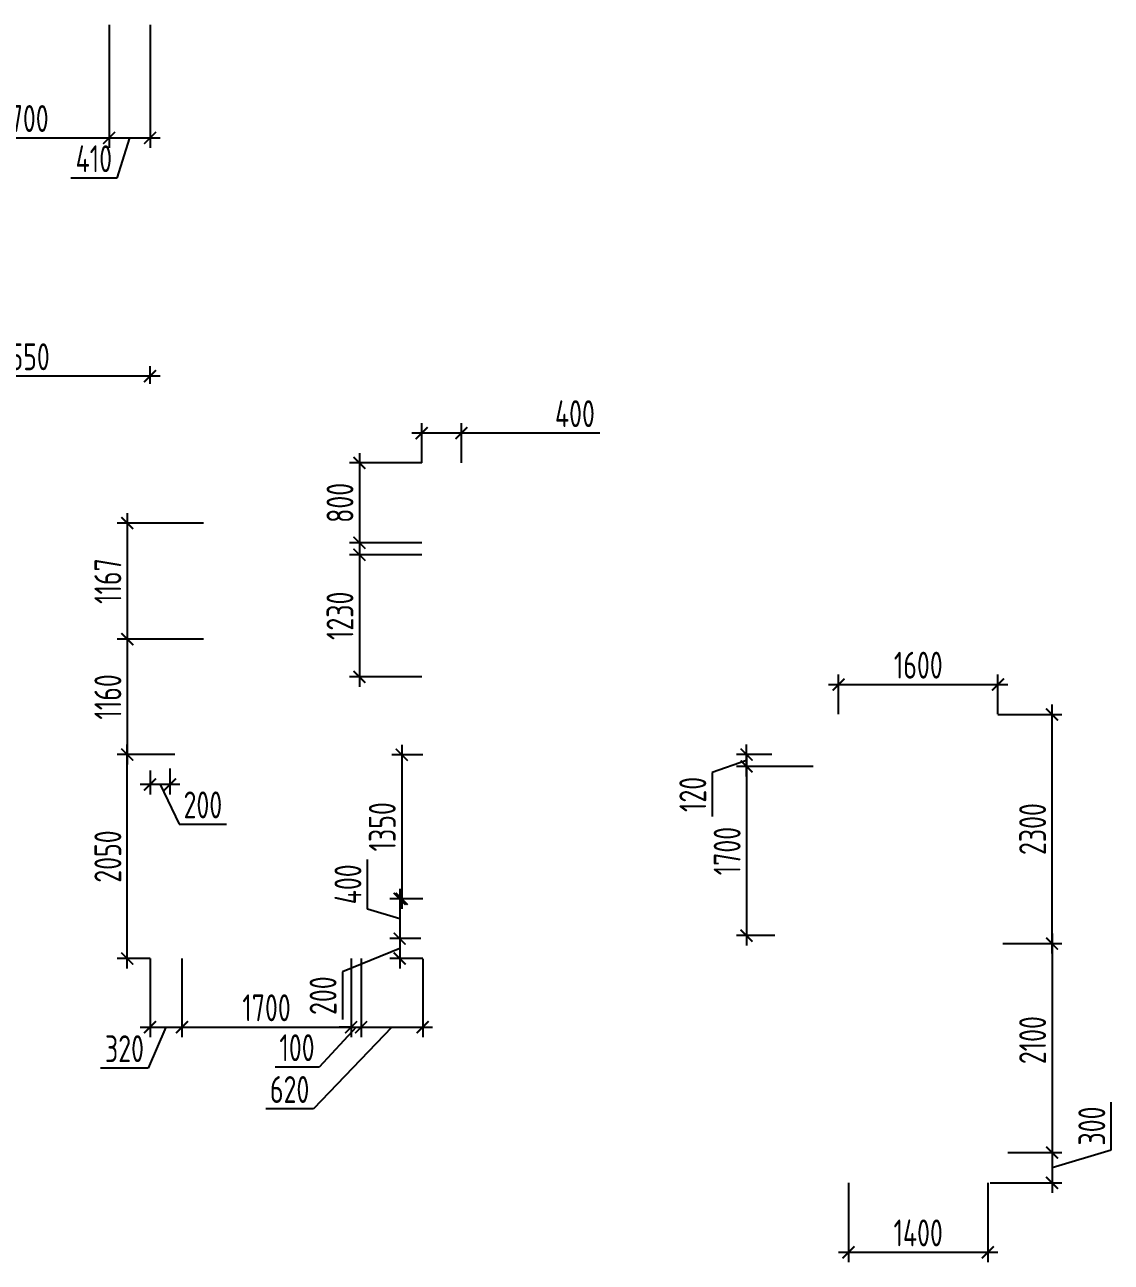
# Model space of a CAD drawing. Header units: millimetres. Extents: x -350007 to 535970, y -888 to 133718.
# Drawn here: x -198743 to -187824, y 93834 to 106269 of the extents above; entities that cross this region are included whole.
import ezdxf

# ---------------------------------------------------------------- set-up
doc = ezdxf.new("R2010")
doc.units = ezdxf.units.MM
doc.layers.add('АР_Размеры нов.', color=15, linetype='Continuous', lineweight=0)
doc.styles.add('ISOCPEUR', font='isocpeur.ttf', dxfattribs={"width": 0.7})
doc.dimstyles.new('R_100', dxfattribs={"dimtxt": 270, "dimasz": 120, "dimexe": 100, "dimexo": 0, "dimgap": 60, "dimtad": 1, "dimdec": 0, "dimrnd": 5, "dimzin": 0, "dimdsep": 46, "dimtxsty": 'ISOCPEUR', "dimblk": 'ARCHTICK', "dimcen": 0, "dimdle": 100, "dimclrd": 256, "dimclre": 256, "dimclrt": 256, "dimadec": 0, "dimazin": 0, "dimtfac": 2, "dimtdec": 0, "dimtofl": 0, "dimtmove": 1, "dimatfit": 3, "dimfxl": 1, "dimtvp": 3, "dimtolj": 1, "dimtzin": 0, "dimarcsym": 0})

# ---------------------------------------------------------------- blocks, each defined once
blk = doc.blocks.new('_ArchTick')
at = {"color": 0, "linetype": 'ByBlock', "const_width": 0.15}
blk.add_lwpolyline([(-0.5, -0.5), (0.5, 0.5)], dxfattribs=at)
blk = doc.blocks.new('*D2616')
at = {"layer": 'АР_Размеры нов.', "lineweight": -2, "ltscale": 100, "transparency": 16777216}
for p, q in [((-197163, 96886), (-197163, 96096)), ((-195463, 96886), (-195463, 96096)), ((-197263, 96196), (-195363, 96196))]:
    blk.add_line(p, q, dxfattribs=at)
at = {"layer": 'АР_Размеры нов.', "lineweight": -2, "ltscale": 100, "transparency": 16777216, "xscale": 120, "yscale": 120, "zscale": 120, "rotation": 180}
blk.add_blockref('_ArchTick', (-197163, 96196), dxfattribs=at)
at = {"layer": 'АР_Размеры нов.', "lineweight": -2, "ltscale": 100, "transparency": 16777216, "xscale": 120, "yscale": 120, "zscale": 120}
blk.add_blockref('_ArchTick', (-195463, 96196), dxfattribs=at)
at = {"layer": 'АР_Размеры нов.', "ltscale": 100, "transparency": 16777216, "insert": (-196313, 96391), "char_height": 270, "attachment_point": 5, "style": 'ISOCPEUR'}
blk.add_mtext('\\A1;1700', dxfattribs=at)
blk = doc.blocks.new('*D2617')
at = {"layer": 'АР_Размеры нов.', "lineweight": -2, "ltscale": 100, "transparency": 16777216}
for p, q in [((-191489, 98916), (-191489, 97016)), ((-190819, 98816), (-191589, 98816)), ((-191204, 97116), (-191589, 97116))]:
    blk.add_line(p, q, dxfattribs=at)
at = {"layer": 'АР_Размеры нов.', "lineweight": -2, "ltscale": 100, "transparency": 16777216, "xscale": 120, "yscale": 120, "zscale": 120}
for p, rotation in [((-191489, 98816), 90), ((-191489, 97116), 270)]:
    blk.add_blockref('_ArchTick', p, dxfattribs=dict(at, rotation=rotation))
at = {"layer": 'АР_Размеры нов.', "ltscale": 100, "transparency": 16777216, "insert": (-191684, 97966), "char_height": 270, "attachment_point": 5, "rotation": 90, "style": 'ISOCPEUR'}
blk.add_mtext('\\A1;1700', dxfattribs=at)
blk = doc.blocks.new('*D2817')
at = {"layer": 'АР_Размеры нов.', "lineweight": -2, "ltscale": 100, "transparency": 16777216}
for p, q in [((-194955, 99034), (-194955, 97386)), ((-194744, 98934), (-195055, 98934)), ((-194744, 97486), (-195055, 97486))]:
    blk.add_line(p, q, dxfattribs=at)
at = {"layer": 'АР_Размеры нов.', "lineweight": -2, "ltscale": 100, "transparency": 16777216, "xscale": 120, "yscale": 120, "zscale": 120}
for p, rotation in [((-194955, 98934), 90), ((-194955, 97486), 270)]:
    blk.add_blockref('_ArchTick', p, dxfattribs=dict(at, rotation=rotation))
at = {"layer": 'АР_Размеры нов.', "ltscale": 100, "transparency": 16777216, "insert": (-195150, 98210), "char_height": 270, "attachment_point": 5, "rotation": 90, "style": 'ISOCPEUR'}
blk.add_mtext('\\A1;1350', dxfattribs=at)
blk = doc.blocks.new('*D2818')
at = {"layer": 'АР_Размеры нов.', "lineweight": -2, "ltscale": 100, "transparency": 16777216}
for p, q in [((-197484, 96886), (-197484, 96096)), ((-197163, 96886), (-197163, 96096)), ((-197584, 96196), (-197063, 96196)), ((-197324, 96196), (-197502, 95785)), ((-197502, 95785), (-197981, 95785))]:
    blk.add_line(p, q, dxfattribs=at)
at = {"layer": 'АР_Размеры нов.', "lineweight": -2, "ltscale": 100, "transparency": 16777216, "xscale": 120, "yscale": 120, "zscale": 120, "rotation": 180}
blk.add_blockref('_ArchTick', (-197484, 96196), dxfattribs=at)
at = {"layer": 'АР_Размеры нов.', "lineweight": -2, "ltscale": 100, "transparency": 16777216, "xscale": 120, "yscale": 120, "zscale": 120}
blk.add_blockref('_ArchTick', (-197163, 96196), dxfattribs=at)
at = {"layer": 'АР_Размеры нов.', "ltscale": 100, "transparency": 16777216, "insert": (-197741, 95980), "char_height": 270, "attachment_point": 5, "style": 'ISOCPEUR'}
blk.add_mtext('\\A1;320', dxfattribs=at)
blk = doc.blocks.new('*D2822')
at = {"layer": 'АР_Размеры нов.', "lineweight": -2, "ltscale": 100, "transparency": 16777216}
for p, q in [((-197713, 96786), (-197713, 99036)), ((-197234, 98936), (-197813, 98936)), ((-197484, 96886), (-197813, 96886))]:
    blk.add_line(p, q, dxfattribs=at)
at = {"layer": 'АР_Размеры нов.', "lineweight": -2, "ltscale": 100, "transparency": 16777216, "xscale": 120, "yscale": 120, "zscale": 120}
for p, rotation in [((-197713, 98936), 90), ((-197713, 96886), 270)]:
    blk.add_blockref('_ArchTick', p, dxfattribs=dict(at, rotation=rotation))
at = {"layer": 'АР_Размеры нов.', "ltscale": 100, "transparency": 16777216, "insert": (-197908, 97911), "char_height": 270, "attachment_point": 5, "rotation": 90, "style": 'ISOCPEUR'}
blk.add_mtext('\\A1;2050', dxfattribs=at)
blk = doc.blocks.new('*D2829')
at = {"layer": 'АР_Размеры нов.', "lineweight": -2, "ltscale": 100, "transparency": 16777216}
for p, q in [((-190464, 94633), (-190464, 93834)), ((-189064, 94633), (-189064, 93834)), ((-190564, 93934), (-188964, 93934))]:
    blk.add_line(p, q, dxfattribs=at)
at = {"layer": 'АР_Размеры нов.', "lineweight": -2, "ltscale": 100, "transparency": 16777216, "xscale": 120, "yscale": 120, "zscale": 120, "rotation": 180}
blk.add_blockref('_ArchTick', (-190464, 93934), dxfattribs=at)
at = {"layer": 'АР_Размеры нов.', "lineweight": -2, "ltscale": 100, "transparency": 16777216, "xscale": 120, "yscale": 120, "zscale": 120}
blk.add_blockref('_ArchTick', (-189064, 93934), dxfattribs=at)
at = {"layer": 'АР_Размеры нов.', "ltscale": 100, "transparency": 16777216, "insert": (-189764, 94129), "char_height": 270, "attachment_point": 5, "style": 'ISOCPEUR'}
blk.add_mtext('\\A1;1400', dxfattribs=at)
blk = doc.blocks.new('*D2834')
at = {"layer": 'АР_Размеры нов.', "lineweight": -2, "ltscale": 100, "transparency": 16777216}
for p, q in [((-197713, 100195), (-197713, 98836)), ((-197484, 100095), (-197813, 100095)), ((-197484, 98936), (-197813, 98936))]:
    blk.add_line(p, q, dxfattribs=at)
at = {"layer": 'АР_Размеры нов.', "lineweight": -2, "ltscale": 100, "transparency": 16777216, "xscale": 120, "yscale": 120, "zscale": 120}
for p, rotation in [((-197713, 100095), 90), ((-197713, 98936), 270)]:
    blk.add_blockref('_ArchTick', p, dxfattribs=dict(at, rotation=rotation))
at = {"layer": 'АР_Размеры нов.', "ltscale": 100, "transparency": 16777216, "insert": (-197908, 99515), "char_height": 270, "attachment_point": 5, "rotation": 90, "style": 'ISOCPEUR'}
blk.add_mtext('\\A1;1160', dxfattribs=at)
blk = doc.blocks.new('*D3024')
at = {"layer": 'АР_Размеры нов.', "lineweight": -2, "ltscale": 100, "transparency": 16777216}
for p, q in [((-197713, 101362), (-197713, 99995)), ((-196946, 101262), (-197813, 101262)), ((-196946, 100095), (-197813, 100095))]:
    blk.add_line(p, q, dxfattribs=at)
at = {"layer": 'АР_Размеры нов.', "lineweight": -2, "ltscale": 100, "transparency": 16777216, "xscale": 120, "yscale": 120, "zscale": 120}
for p, rotation in [((-197713, 101262), 90), ((-197713, 100095), 270)]:
    blk.add_blockref('_ArchTick', p, dxfattribs=dict(at, rotation=rotation))
at = {"layer": 'АР_Размеры нов.', "ltscale": 100, "transparency": 16777216, "insert": (-197908, 100679), "char_height": 270, "attachment_point": 5, "rotation": 90, "style": 'ISOCPEUR'}
blk.add_mtext('\\A1;1167', dxfattribs=at)
blk = doc.blocks.new('*D3092')
at = {"layer": 'АР_Размеры нов.', "lineweight": -2, "ltscale": 100, "transparency": 16777216}
for p, q in [((-188419, 96936), (-188419, 99438)), ((-188962, 99338), (-188319, 99338)), ((-188912, 97036), (-188319, 97036))]:
    blk.add_line(p, q, dxfattribs=at)
at = {"layer": 'АР_Размеры нов.', "lineweight": -2, "ltscale": 100, "transparency": 16777216, "xscale": 120, "yscale": 120, "zscale": 120}
for p, rotation in [((-188419, 99338), 90), ((-188419, 97036), 270)]:
    blk.add_blockref('_ArchTick', p, dxfattribs=dict(at, rotation=rotation))
at = {"layer": 'АР_Размеры нов.', "ltscale": 100, "transparency": 16777216, "insert": (-188614, 98187), "char_height": 270, "attachment_point": 5, "rotation": 90, "style": 'ISOCPEUR'}
blk.add_mtext('\\A1;2300', dxfattribs=at)
blk = doc.blocks.new('*D3093')
at = {"layer": 'АР_Размеры нов.', "lineweight": -2, "ltscale": 100, "transparency": 16777216}
for p, q in [((-188419, 97136), (-188419, 94836)), ((-188863, 97036), (-188319, 97036)), ((-188863, 94936), (-188319, 94936))]:
    blk.add_line(p, q, dxfattribs=at)
at = {"layer": 'АР_Размеры нов.', "lineweight": -2, "ltscale": 100, "transparency": 16777216, "xscale": 120, "yscale": 120, "zscale": 120}
for p, rotation in [((-188419, 97036), 90), ((-188419, 94936), 270)]:
    blk.add_blockref('_ArchTick', p, dxfattribs=dict(at, rotation=rotation))
at = {"layer": 'АР_Размеры нов.', "ltscale": 100, "transparency": 16777216, "insert": (-188614, 96066), "char_height": 270, "attachment_point": 5, "rotation": 90, "style": 'ISOCPEUR'}
blk.add_mtext('\\A1;2100', dxfattribs=at)
blk = doc.blocks.new('*D3104')
at = {"layer": 'АР_Размеры нов.', "lineweight": -2, "ltscale": 100, "transparency": 16777216}
for p, q in [((-190564, 99343), (-190564, 99739)), ((-188962, 99343), (-188962, 99739)), ((-190664, 99639), (-188862, 99639))]:
    blk.add_line(p, q, dxfattribs=at)
at = {"layer": 'АР_Размеры нов.', "lineweight": -2, "ltscale": 100, "transparency": 16777216, "xscale": 120, "yscale": 120, "zscale": 120, "rotation": 180}
blk.add_blockref('_ArchTick', (-190564, 99639), dxfattribs=at)
at = {"layer": 'АР_Размеры нов.', "lineweight": -2, "ltscale": 100, "transparency": 16777216, "xscale": 120, "yscale": 120, "zscale": 120}
blk.add_blockref('_ArchTick', (-188962, 99639), dxfattribs=at)
at = {"layer": 'АР_Размеры нов.', "ltscale": 100, "transparency": 16777216, "insert": (-189763, 99834), "char_height": 270, "attachment_point": 5, "style": 'ISOCPEUR'}
blk.add_mtext('\\A1;1600', dxfattribs=at)
blk = doc.blocks.new('*D3131')
at = {"layer": 'АР_Размеры нов.', "lineweight": -2, "ltscale": 100, "transparency": 16777216}
for p, q in [((-187824, 94963), (-187824, 95442)), ((-188419, 95036), (-188419, 94533)), ((-188863, 94936), (-188319, 94936)), ((-188419, 94785), (-187824, 94963)), ((-189039, 94633), (-188319, 94633))]:
    blk.add_line(p, q, dxfattribs=at)
at = {"layer": 'АР_Размеры нов.', "lineweight": -2, "ltscale": 100, "transparency": 16777216, "xscale": 120, "yscale": 120, "zscale": 120}
for p, rotation in [((-188419, 94936), 90), ((-188419, 94633), 270)]:
    blk.add_blockref('_ArchTick', p, dxfattribs=dict(at, rotation=rotation))
at = {"layer": 'АР_Размеры нов.', "ltscale": 100, "transparency": 16777216, "insert": (-188019, 95203), "char_height": 270, "attachment_point": 5, "rotation": 90, "style": 'ISOCPEUR'}
blk.add_mtext('\\A1;300', dxfattribs=at)
blk = doc.blocks.new('*D3174')
at = {"layer": 'АР_Размеры нов.', "lineweight": -2, "ltscale": 500, "transparency": 16777216}
for p, q in [((-191489, 98716), (-191489, 99036)), ((-191489, 98876), (-191834, 98755)), ((-191234, 98936), (-191589, 98936)), ((-191834, 98755), (-191834, 98314)), ((-190819, 98816), (-191589, 98816))]:
    blk.add_line(p, q, dxfattribs=at)
at = {"layer": 'АР_Размеры нов.', "lineweight": -2, "ltscale": 500, "transparency": 16777216, "xscale": 120, "yscale": 120, "zscale": 120}
for p, rotation in [((-191489, 98936), 90), ((-191489, 98816), 270)]:
    blk.add_blockref('_ArchTick', p, dxfattribs=dict(at, rotation=rotation))
at = {"layer": 'АР_Размеры нов.', "lineweight": 13, "ltscale": 500, "transparency": 16777216, "insert": (-192029, 98535), "char_height": 270, "attachment_point": 5, "rotation": 90, "style": 'ISOCPEUR'}
blk.add_mtext('\\A1;120', dxfattribs=at)
blk = doc.blocks.new('*D3196')
at = {"layer": 'АР_Размеры нов.', "lineweight": -2, "ltscale": 500, "transparency": 16777216}
for p, q in [((-195463, 96886), (-195463, 96096)), ((-195363, 96886), (-195363, 96096)), ((-195413, 96196), (-195786, 95795)), ((-195463, 96196), (-195583, 96196)), ((-195463, 96196), (-195363, 96196)), ((-195363, 96196), (-195243, 96196)), ((-195786, 95795), (-196228, 95795))]:
    blk.add_line(p, q, dxfattribs=at)
at = {"layer": 'АР_Размеры нов.', "lineweight": -2, "ltscale": 500, "transparency": 16777216, "xscale": 120, "yscale": 120, "zscale": 120}
blk.add_blockref('_ArchTick', (-195463, 96196), dxfattribs=at)
at = {"layer": 'АР_Размеры нов.', "lineweight": -2, "ltscale": 500, "transparency": 16777216, "xscale": 120, "yscale": 120, "zscale": 120, "rotation": 180}
blk.add_blockref('_ArchTick', (-195363, 96196), dxfattribs=at)
at = {"layer": 'АР_Размеры нов.', "lineweight": 13, "ltscale": 500, "transparency": 16777216, "insert": (-196007, 95990), "char_height": 270, "attachment_point": 5, "style": 'ISOCPEUR'}
blk.add_mtext('\\A1;100', dxfattribs=at)
blk = doc.blocks.new('*D3197')
at = {"layer": 'АР_Размеры нов.', "lineweight": -2, "ltscale": 500, "transparency": 16777216}
for p, q in [((-195363, 96886), (-195363, 96096)), ((-194744, 96882), (-194744, 96096)), ((-195054, 96196), (-195842, 95375)), ((-195463, 96196), (-194644, 96196)), ((-195842, 95375), (-196321, 95375))]:
    blk.add_line(p, q, dxfattribs=at)
at = {"layer": 'АР_Размеры нов.', "lineweight": -2, "ltscale": 500, "transparency": 16777216, "xscale": 120, "yscale": 120, "zscale": 120, "rotation": 180}
blk.add_blockref('_ArchTick', (-195363, 96196), dxfattribs=at)
at = {"layer": 'АР_Размеры нов.', "lineweight": -2, "ltscale": 500, "transparency": 16777216, "xscale": 120, "yscale": 120, "zscale": 120}
blk.add_blockref('_ArchTick', (-194744, 96196), dxfattribs=at)
at = {"layer": 'АР_Размеры нов.', "lineweight": 13, "ltscale": 500, "transparency": 16777216, "insert": (-196081, 95570), "char_height": 270, "attachment_point": 5, "style": 'ISOCPEUR'}
blk.add_mtext('\\A1;620', dxfattribs=at)
blk = doc.blocks.new('*D3234')
at = {"layer": 'АР_Размеры нов.', "lineweight": -2, "ltscale": 500, "transparency": 16777216}
for p, q in [((-199596, 106269), (-199596, 105032)), ((-197896, 106269), (-197896, 105032)), ((-199696, 105132), (-197796, 105132))]:
    blk.add_line(p, q, dxfattribs=at)
at = {"layer": 'АР_Размеры нов.', "lineweight": -2, "ltscale": 500, "transparency": 16777216, "xscale": 120, "yscale": 120, "zscale": 120, "rotation": 180}
blk.add_blockref('_ArchTick', (-199596, 105132), dxfattribs=at)
at = {"layer": 'АР_Размеры нов.', "lineweight": -2, "ltscale": 500, "transparency": 16777216, "xscale": 120, "yscale": 120, "zscale": 120}
blk.add_blockref('_ArchTick', (-197896, 105132), dxfattribs=at)
at = {"layer": 'АР_Размеры нов.', "lineweight": 13, "ltscale": 500, "transparency": 16777216, "insert": (-198746, 105327), "char_height": 270, "attachment_point": 5, "style": 'ISOCPEUR'}
blk.add_mtext('\\A1;1700', dxfattribs=at)
blk = doc.blocks.new('*D3235')
at = {"layer": 'АР_Размеры нов.', "lineweight": -2, "ltscale": 500, "transparency": 16777216}
for p, q in [((-197896, 106269), (-197896, 105032)), ((-197484, 106269), (-197484, 105032)), ((-197996, 105132), (-197384, 105132)), ((-197690, 105132), (-197819, 104728)), ((-197819, 104728), (-198279, 104728))]:
    blk.add_line(p, q, dxfattribs=at)
at = {"layer": 'АР_Размеры нов.', "lineweight": -2, "ltscale": 500, "transparency": 16777216, "xscale": 120, "yscale": 120, "zscale": 120, "rotation": 180}
blk.add_blockref('_ArchTick', (-197896, 105132), dxfattribs=at)
at = {"layer": 'АР_Размеры нов.', "lineweight": -2, "ltscale": 500, "transparency": 16777216, "xscale": 120, "yscale": 120, "zscale": 120}
blk.add_blockref('_ArchTick', (-197484, 105132), dxfattribs=at)
at = {"layer": 'АР_Размеры нов.', "lineweight": 13, "ltscale": 500, "transparency": 16777216, "insert": (-198049, 104923), "char_height": 270, "attachment_point": 5, "style": 'ISOCPEUR'}
blk.add_mtext('\\A1;410', dxfattribs=at)
blk = doc.blocks.new('*D2334')
at = {"layer": 'АР_Размеры нов.', "lineweight": -2, "ltscale": 500, "transparency": 16777216}
for p, q in [((-197484, 98775), (-197484, 98535)), ((-197284, 98795), (-197284, 98535)), ((-197184, 98635), (-197584, 98635)), ((-197384, 98635), (-197193, 98235)), ((-197193, 98235), (-196714, 98235))]:
    blk.add_line(p, q, dxfattribs=at)
at = {"layer": 'АР_Размеры нов.', "lineweight": -2, "ltscale": 500, "transparency": 16777216, "xscale": 120, "yscale": 120, "zscale": 120, "rotation": 180}
blk.add_blockref('_ArchTick', (-197484, 98635), dxfattribs=at)
at = {"layer": 'АР_Размеры нов.', "lineweight": -2, "ltscale": 500, "transparency": 16777216, "xscale": 120, "yscale": 120, "zscale": 120}
blk.add_blockref('_ArchTick', (-197284, 98635), dxfattribs=at)
at = {"layer": 'АР_Размеры нов.', "lineweight": 13, "ltscale": 500, "transparency": 16777216, "insert": (-196953, 98430), "char_height": 270, "attachment_point": 5, "style": 'ISOCPEUR'}
blk.add_mtext('\\A1;200', dxfattribs=at)
blk = doc.blocks.new('*D2335')
at = {"layer": 'АР_Размеры нов.', "lineweight": -2, "ltscale": 500, "transparency": 16777216}
for p, q in [((-195300, 97383), (-195300, 97881)), ((-194975, 97586), (-194975, 96986)), ((-194975, 97286), (-195300, 97383)), ((-194744, 97486), (-195075, 97486)), ((-194764, 97086), (-195075, 97086))]:
    blk.add_line(p, q, dxfattribs=at)
at = {"layer": 'АР_Размеры нов.', "lineweight": -2, "ltscale": 500, "transparency": 16777216, "xscale": 120, "yscale": 120, "zscale": 120}
for p, rotation in [((-194975, 97486), 90), ((-194975, 97086), 270)]:
    blk.add_blockref('_ArchTick', p, dxfattribs=dict(at, rotation=rotation))
at = {"layer": 'АР_Размеры нов.', "lineweight": 13, "ltscale": 500, "transparency": 16777216, "insert": (-195495, 97632), "char_height": 270, "attachment_point": 5, "rotation": 90, "style": 'ISOCPEUR'}
blk.add_mtext('\\A1;400', dxfattribs=at)
blk = doc.blocks.new('*D2336')
at = {"layer": 'АР_Размеры нов.', "lineweight": -2, "ltscale": 500, "transparency": 16777216}
for p, q in [((-194975, 97186), (-194975, 96786)), ((-194764, 97086), (-195075, 97086)), ((-194975, 96986), (-195550, 96753)), ((-194744, 96886), (-195075, 96886)), ((-195550, 96753), (-195550, 96274))]:
    blk.add_line(p, q, dxfattribs=at)
at = {"layer": 'АР_Размеры нов.', "lineweight": -2, "ltscale": 500, "transparency": 16777216, "xscale": 120, "yscale": 120, "zscale": 120}
for p, rotation in [((-194975, 97086), 90), ((-194975, 96886), 270)]:
    blk.add_blockref('_ArchTick', p, dxfattribs=dict(at, rotation=rotation))
at = {"layer": 'АР_Размеры нов.', "lineweight": 13, "ltscale": 500, "transparency": 16777216, "insert": (-195745, 96513), "char_height": 270, "attachment_point": 5, "rotation": 90, "style": 'ISOCPEUR'}
blk.add_mtext('\\A1;200', dxfattribs=at)
blk = doc.blocks.new('*D3285')
at = {"layer": 'АР_Размеры нов.', "lineweight": -2, "transparency": 16777216}
for p, q in [((-197384, 102738), (-200134, 102738)), ((-200034, 102660), (-200034, 102838)), ((-197484, 102660), (-197484, 102838))]:
    blk.add_line(p, q, dxfattribs=at)
at = {"layer": 'АР_Размеры нов.', "lineweight": -2, "transparency": 16777216, "xscale": 120, "yscale": 120, "zscale": 120, "rotation": 180}
blk.add_blockref('_ArchTick', (-200034, 102738), dxfattribs=at)
at = {"layer": 'АР_Размеры нов.', "lineweight": -2, "transparency": 16777216, "xscale": 120, "yscale": 120, "zscale": 120}
blk.add_blockref('_ArchTick', (-197484, 102738), dxfattribs=at)
at = {"layer": 'АР_Размеры нов.', "transparency": 16777216, "insert": (-198759, 102933), "char_height": 270, "attachment_point": 5, "style": 'ISOCPEUR'}
blk.add_mtext('\\A1;2550', dxfattribs=at)
blk = doc.blocks.new('*D3296')
at = {"layer": 'АР_Размеры нов.', "lineweight": -2, "transparency": 16777216}
for p, q in [((-194754, 101866), (-195480, 101866)), ((-195380, 101966), (-195380, 100964)), ((-194754, 101064), (-195480, 101064))]:
    blk.add_line(p, q, dxfattribs=at)
at = {"layer": 'АР_Размеры нов.', "lineweight": -2, "transparency": 16777216, "xscale": 120, "yscale": 120, "zscale": 120}
for p, rotation in [((-195380, 101866), 90), ((-195380, 101064), 270)]:
    blk.add_blockref('_ArchTick', p, dxfattribs=dict(at, rotation=rotation))
at = {"layer": 'АР_Размеры нов.', "transparency": 16777216, "insert": (-195575, 101465), "char_height": 270, "attachment_point": 5, "rotation": 90, "style": 'ISOCPEUR'}
blk.add_mtext('\\A1;800', dxfattribs=at)
blk = doc.blocks.new('*D3297')
at = {"layer": 'АР_Размеры нов.', "lineweight": -2, "transparency": 16777216}
for p, q in [((-195380, 101044), (-195380, 99616)), ((-194754, 100944), (-195480, 100944)), ((-194754, 99716), (-195480, 99716))]:
    blk.add_line(p, q, dxfattribs=at)
at = {"layer": 'АР_Размеры нов.', "lineweight": -2, "transparency": 16777216, "xscale": 120, "yscale": 120, "zscale": 120}
for p, rotation in [((-195380, 100944), 90), ((-195380, 99716), 270)]:
    blk.add_blockref('_ArchTick', p, dxfattribs=dict(at, rotation=rotation))
at = {"layer": 'АР_Размеры нов.', "transparency": 16777216, "insert": (-195575, 100330), "char_height": 270, "attachment_point": 5, "rotation": 90, "style": 'ISOCPEUR'}
blk.add_mtext('\\A1;1230', dxfattribs=at)
blk = doc.blocks.new('*D3298')
at = {"layer": 'АР_Размеры нов.', "lineweight": -2, "transparency": 16777216}
for p, q in [((-194754, 101866), (-194754, 102266)), ((-194354, 101866), (-194354, 102266)), ((-194254, 102166), (-194854, 102166)), ((-192965, 102166), (-194354, 102166))]:
    blk.add_line(p, q, dxfattribs=at)
at = {"layer": 'АР_Размеры нов.', "lineweight": -2, "transparency": 16777216, "xscale": 120, "yscale": 120, "zscale": 120, "rotation": 180}
blk.add_blockref('_ArchTick', (-194754, 102166), dxfattribs=at)
at = {"layer": 'АР_Размеры нов.', "lineweight": -2, "transparency": 16777216, "xscale": 120, "yscale": 120, "zscale": 120}
blk.add_blockref('_ArchTick', (-194354, 102166), dxfattribs=at)
at = {"layer": 'АР_Размеры нов.', "transparency": 16777216, "insert": (-193214, 102361), "char_height": 270, "attachment_point": 5, "style": 'ISOCPEUR'}
blk.add_mtext('\\A1;400', dxfattribs=at)

msp = doc.modelspace()

# ---------------------------------------------------------------- dimensions: what is measured, and where the dimension line sits
at = {"layer": 'АР_Размеры нов.', "lineweight": 13, "ltscale": 500}
dim = msp.add_linear_dim(base=(-197895.8, 105131.6), p1=(-199595.8, 106269.4), p2=(-197895.8, 106269.4), dimstyle='R_100', override={"dimpost": '\\X'}, dxfattribs=at)
dim.commit()
dim.dimension.update_dxf_attribs({"geometry": '*D3234', "text_midpoint": (-198745.8, 105326.6)})
for base, p1, p2, picture, middle in [((-197484, 105131.6), (-197895.8, 106269.4), (-197484, 106269.4), '*D3235', (-197878.9, 104728.5)), ((-197484, 98635.1), (-197284, 98795.2), (-197484, 98774.9), '*D2334', (-197132.8, 98235.1))]:
    dim = msp.add_linear_dim(base=base, p1=p1, p2=p2, dimstyle='R_100', override={"dimpost": '\\X'}, dxfattribs=at)
    dim.commit()
    dim.dimension.update_dxf_attribs({"geometry": picture, "text_midpoint": middle, "dimtype": 160})
at = {"layer": 'АР_Размеры нов.'}
dim = msp.add_linear_dim(base=(-200033.9, 102738.2), p1=(-197484, 102660.2), p2=(-200033.9, 102660.2), dimstyle='R_100', override={"dimpost": '\\X'}, dxfattribs=at)
dim.commit()
dim.dimension.update_dxf_attribs({"geometry": '*D3285', "text_midpoint": (-198759, 102933.2)})
dim = msp.add_linear_dim(base=(-194754, 102166.5), p1=(-194354, 101865.7), p2=(-194754, 101865.7), dimstyle='R_100', override={"dimpost": '\\X'}, dxfattribs=at)
dim.commit()
dim.dimension.update_dxf_attribs({"geometry": '*D3298', "text_midpoint": (-193214.4, 102133), "dimtype": 160})
for base, p1, p2, picture, middle in [((-195379.6, 101064.1), (-194754, 101865.7), (-194754, 101064.1), '*D3296', (-195574.6, 101464.9)), ((-195379.6, 99715.7), (-194754, 100944.1), (-194754, 99715.7), '*D3297', (-195574.6, 100329.9))]:
    dim = msp.add_linear_dim(base=base, p1=p1, p2=p2, angle=90, dimstyle='R_100', override={"dimpost": '\\X'}, dxfattribs=at)
    dim.commit()
    dim.dimension.update_dxf_attribs({"geometry": picture, "text_midpoint": middle})
at = {"layer": 'АР_Размеры нов.', "ltscale": 100}
for base, p1, p2, angle, text, picture, middle in [((-197713.3, 100095), (-196945.6, 101262), (-196945.6, 100095), 270, '1167', '*D3024', (-197908.3, 100678.5)), ((-194954.8, 97485.6), (-194743.8, 98934.1), (-194743.9, 97485.6), 90, '1350', '*D2817', (-195149.8, 98209.8))]:
    dim = msp.add_linear_dim(base=base, p1=p1, p2=p2, angle=angle, text=text, dimstyle='R_100', override={"dimpost": '\\X', "dimfxl": 2.5, "dimarcsym": 1}, dxfattribs=at)
    dim.commit()
    dim.dimension.update_dxf_attribs({"geometry": picture, "text_midpoint": middle})
for base, p1, p2, override, picture, middle in [((-197713.3, 98935.7), (-197484, 100095), (-197484, 98935.7), {"dimpost": '\\X', "dimfxl": 2.5, "dimarcsym": 2}, '*D2834', (-197713.3, 99515.4)), ((-188418.6, 94935.8), (-188863.2, 97035.8), (-188863.2, 94935.8), {"dimpost": '\\X', "dimfxl": 2.5, "dimarcsym": 1}, '*D3093', (-188418.6, 96066.3))]:
    dim = msp.add_linear_dim(base=base, p1=p1, p2=p2, angle=90, dimstyle='R_100', override=override, dxfattribs=at)
    dim.commit()
    dim.dimension.update_dxf_attribs({"geometry": picture, "text_midpoint": middle, "dimtype": 160})
for base, p1, p2, picture, middle in [((-188962.1, 99639.5), (-190563.9, 99342.7), (-188962.1, 99342.7), '*D3104', (-189763, 99834.5)), ((-189063.9, 93934.1), (-190463.9, 94633.4), (-189063.9, 94633.4), '*D2829', (-189763.9, 94129.1))]:
    dim = msp.add_linear_dim(base=base, p1=p1, p2=p2, dimstyle='R_100', override={"dimpost": '\\X', "dimfxl": 2.5, "dimarcsym": 1}, dxfattribs=at)
    dim.commit()
    dim.dimension.update_dxf_attribs({"geometry": picture, "text_midpoint": middle})
for base, p1, p2, angle, override, picture, middle in [((-188418.6, 99337.7), (-188912.1, 97035.8), (-188962.1, 99337.7), 90, {"dimpost": '\\X', "dimfxl": 2.5, "dimarcsym": 1}, '*D3092', (-188613.6, 98186.8)), ((-197713.3, 98935.7), (-197484, 96885.7), (-197233.9, 98935.7), 90, {"dimpost": '\\X', "dimfxl": 2.5, "dimarcsym": 1}, '*D2822', (-197908.3, 97910.7)), ((-191488.9, 97115.7), (-190818.9, 98815.7), (-191203.9, 97115.7), 90, {"dimpost": '\\X', "dimfxl": 2.5, "dimarcsym": 1}, '*D2617', (-191683.9, 97965.7)), ((-195463.4, 96196.5), (-197163.4, 96885.7), (-195463.4, 96885.7), 180, {"dimpost": '\\X', "dimfxl": 2.5, "dimarcsym": 1}, '*D2616', (-196313.4, 96391.5)), ((-188418.6, 94633.4), (-188863.2, 94935.8), (-189038.9, 94633.4), 90, {"dimpost": '\\X', "dimfxl": 300, "dimarcsym": 1}, '*D3131', (-188018.6, 95023.1))]:
    dim = msp.add_linear_dim(base=base, p1=p1, p2=p2, angle=angle, dimstyle='R_100', override=override, dxfattribs=at)
    dim.commit()
    dim.dimension.update_dxf_attribs({"geometry": picture, "text_midpoint": middle})
at = {"layer": 'АР_Размеры нов.', "lineweight": 13, "ltscale": 500}
for base, p1, p2, angle, picture, middle in [((-191488.9, 98935.7), (-190818.9, 98815.7), (-191233.9, 98935.7), 90, '*D3174', (-191834.5, 98695.2)), ((-194974.8, 96885.7), (-194763.9, 97085.7), (-194743.9, 96885.7), 90, '*D2336', (-195549.6, 96692.6)), ((-194743.8452, 96196.4563), (-195363.33, 96885.6825), (-194743.8452, 96881.5964), 180, '*D3197', (-195901.7463, 95374.6354)), ((-195363.3, 96196.5), (-195463.4, 96885.6), (-195363.3, 96885.7), 180, '*D3196', (-195846.4, 95795))]:
    dim = msp.add_linear_dim(base=base, p1=p1, p2=p2, angle=angle, dimstyle='R_100', override={"dimpost": '\\X', "dimfxl": 2.5, "dimarcsym": 1}, dxfattribs=at)
    dim.commit()
    dim.dimension.update_dxf_attribs({"geometry": picture, "text_midpoint": middle, "dimtype": 160})
dim = msp.add_linear_dim(base=(-194974.8, 97085.7), p1=(-194743.9, 97485.6), p2=(-194763.9, 97085.7), angle=90, dimstyle='R_100', override={"dimpost": '\\X', "dimfxl": 2.5, "dimarcsym": 1}, dxfattribs=at)
dim.commit()
dim.dimension.update_dxf_attribs({"geometry": '*D2335', "text_midpoint": (-195494.8, 97443.1)})
at = {"layer": 'АР_Размеры нов.', "ltscale": 100}
dim = msp.add_linear_dim(base=(-197163.4, 96196.5), p1=(-197484, 96885.7), p2=(-197163.4, 96885.7), dimstyle='R_100', override={"dimpost": '\\X', "dimfxl": 2.5, "dimarcsym": 1}, dxfattribs=at)
dim.commit()
dim.dimension.update_dxf_attribs({"geometry": '*D2818', "text_midpoint": (-197561.7, 95784.8), "dimtype": 160})

doc.saveas('drawing.dxf')
